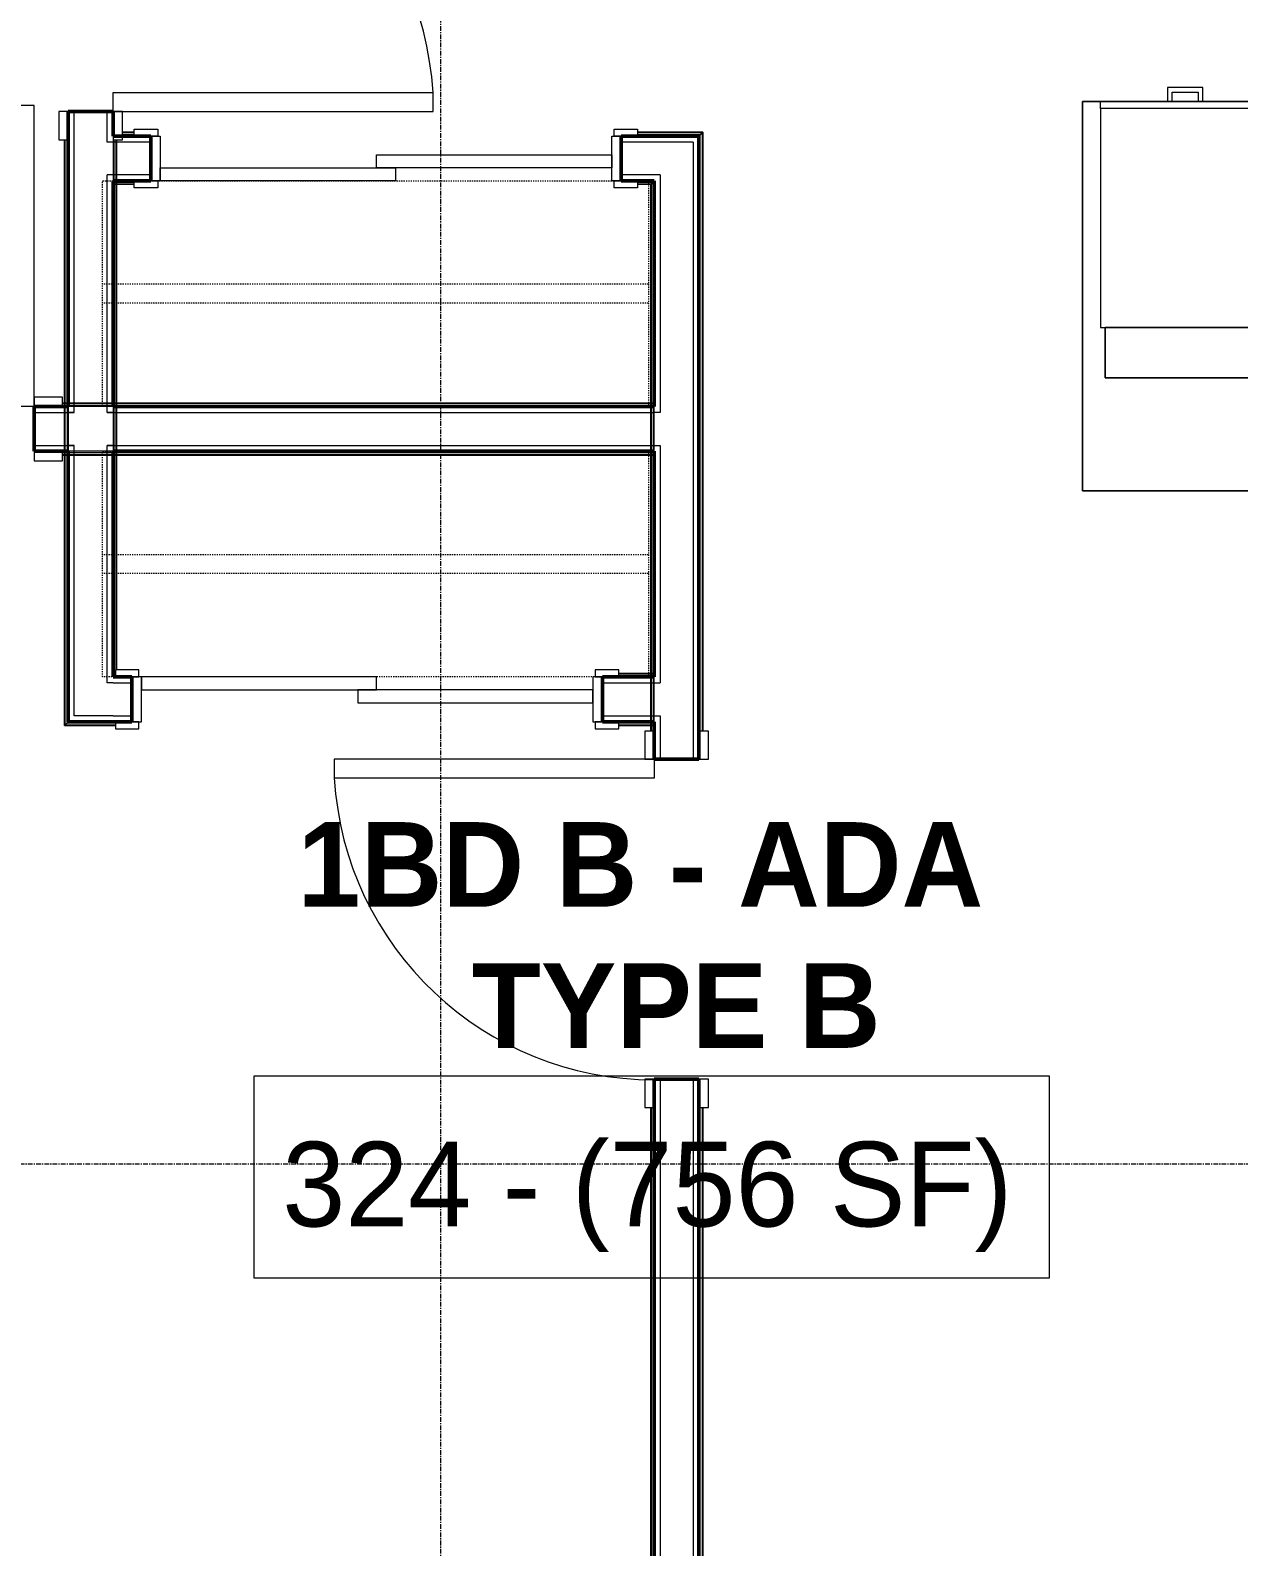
# Model space of a CAD drawing. Header units: inches. Extents: x -4235 to -464, y 9767 to 12347.
# Drawn here: x -2870.9 to -2742.5, y 10126.5 to 10287.7 of the extents above; entities that cross this region are included whole.
import ezdxf

# ---------------------------------------------------------------- set-up
doc = ezdxf.new("R2010")
doc.units = ezdxf.units.IN
doc.header["$MEASUREMENT"] = 0
doc.linetypes.add('Dash', pattern=[0.25, 0.125, -0.125])
doc.linetypes.add('Grid Line 1_2_', pattern=[0.875, 0.5, -0.125, 0.125, -0.125])
for name, color, linetype, lineweight in [('0-1', 170, 'Continuous', 5), ('0-2', 10, 'Continuous', 9), ('A-AREA-IDEN', 2, 'Continuous', 9), ('A-DOOR-1', 7, 'Continuous', 9), ('A-DOOR-2', 130, 'Continuous', 20), ('A-DOOR-FRAM-1', 130, 'Continuous', 20), ('A-WALL-1', 250, 'Continuous', 50), ('A-WALL-2', 50, 'Continuous', 13), ('A-WALL-3', 10, 'Continuous', 9), ('A-WALL-4', 254, 'Continuous', 9), ('A-WALL-5', 7, 'Continuous', 9), ('A-WALL-6', 113, 'Continuous', 9), ('Q-CASE-1', 254, 'Continuous', 9), ('Q-CASE-2', 7, 'Continuous', 9), ('Q-CASE-4', 10, 'Continuous', 9), ('Q-CASE-HDLN-1', 7, 'Dash', 9), ('S-GRID-1', 1, 'Grid Line 1_2_', 9)]:
    doc.layers.add(name, color=color, linetype=linetype, lineweight=lineweight)
doc.styles.add('Century Gothic', font='ufonts.com_century-gothic.ttf', dxfattribs={"height": 9})
doc.styles.add('Century Gothic_B', font='GOTHICB.TTF', dxfattribs={"height": 9})

# ---------------------------------------------------------------- blocks, each defined once
blk = doc.blocks.new('Basic Wall _ INT - W4BØF - _5_8 GYP - 2X4 WOOD_BATT_ - 5_8 GYP_ - ___-2681010-BACKGROUND - 3RD FLOOR')
at = {"layer": 'A-WALL-3'}
for p, q in [((-2804.83, 10271.53), (-2804.97, 10271.39)), ((-2804.76, 10271.6), (-2804.83, 10271.54)), ((-2804.62, 10271.74), (-2804.65, 10271.72)), ((-2804.97, 10271.39), (-2805.04, 10271.33)), ((-2804.97, 10248.15), (-2804.97, 10248.03)), ((-2804.97, 10248.03), (-2804.97, 10247.94)), ((-2804.97, 10247.94), (-2804.97, 10247.88)), ((-2804.97, 10247.74), (-2804.97, 10247.12)), ((-2804.62, 10242.99), (-2804.62, 10247.74)), ((-2804.97, 10247.11), (-2804.97, 10243.64)), ((-2804.97, 10243.61), (-2804.97, 10242.99)), ((-2804.97, 10242.84), (-2804.97, 10242.79)), ((-2804.97, 10242.79), (-2804.97, 10242.7)), ((-2804.97, 10242.7), (-2804.97, 10242.58)), ((-2804.97, 10219.4), (-2804.97, 10219.29)), ((-2804.97, 10219.28), (-2804.97, 10219.2)), ((-2804.97, 10219.19), (-2804.97, 10219.14)), ((-2804.97, 10218.99), (-2804.97, 10218.4)), ((-2804.97, 10218.36), (-2804.97, 10215.09)), ((-2804.62, 10214.24), (-2804.62, 10218.99)), ((-2804.97, 10215.08), (-2804.97, 10214.28)), ((-2804.97, 10214.09), (-2804.97, 10214.04)), ((-2804.97, 10214.04), (-2804.97, 10213.95)), ((-2804.97, 10213.95), (-2804.97, 10213.83)), ((-2804.62, 10173.24), (-2804.62, 10176.24))]:
    blk.add_line(p, q, dxfattribs=at)
at = {"layer": 'A-WALL-4'}
for p, q in [((-2804.62, 10247.74), (-2804.62, 10271.74)), ((-2804.97, 10271.39), (-2804.97, 10248.15)), ((-2805.04, 10248.15), (-2805.04, 10248.03)), ((-2805.04, 10248.03), (-2805.04, 10247.94)), ((-2805.04, 10247.94), (-2805.04, 10247.88)), ((-2805.04, 10247.74), (-2805.04, 10247.12)), ((-2804.75, 10247.74), (-2804.75, 10247.12)), ((-2805.04, 10247.11), (-2805.04, 10243.64)), ((-2804.75, 10247.11), (-2804.75, 10243.62)), ((-2805.04, 10243.61), (-2805.04, 10242.99)), ((-2805.04, 10242.84), (-2805.04, 10242.79)), ((-2805.04, 10242.79), (-2805.04, 10242.7)), ((-2805.04, 10242.7), (-2805.04, 10242.58)), ((-2804.97, 10242.58), (-2804.97, 10219.4)), ((-2804.75, 10243.61), (-2804.75, 10242.99)), ((-2804.62, 10218.99), (-2804.62, 10242.99)), ((-2805.04, 10219.4), (-2805.04, 10219.29)), ((-2805.04, 10219.28), (-2805.04, 10219.2)), ((-2805.04, 10219.19), (-2805.04, 10219.14)), ((-2805.04, 10218.99), (-2805.04, 10214.24)), ((-2804.75, 10218.99), (-2804.75, 10218.38)), ((-2804.75, 10218.36), (-2804.75, 10214.25)), ((-2805.04, 10214.09), (-2805.04, 10214.04)), ((-2805.04, 10214.04), (-2805.04, 10213.95)), ((-2805.04, 10213.95), (-2805.04, 10213.83)), ((-2804.97, 10213.83), (-2804.97, 10213.24)), ((-2804.62, 10213.24), (-2804.62, 10214.24)), ((-2804.97, 10173.24), (-2804.97, 10022.34)), ((-2804.62, 10022.34), (-2804.62, 10173.24))]:
    blk.add_line(p, q, dxfattribs=at)
at = {"layer": 'A-WALL-5'}
for p, q in [((-2804.75, 10271.61), (-2804.75, 10247.74)), ((-2805.04, 10271.33), (-2805.04, 10248.15)), ((-2805.04, 10242.58), (-2805.04, 10219.4)), ((-2804.75, 10242.99), (-2804.75, 10218.99)), ((-2805.04, 10213.83), (-2805.04, 10213.24)), ((-2804.75, 10214.24), (-2804.75, 10213.24)), ((-2805.04, 10173.24), (-2805.04, 10022.34)), ((-2804.75, 10173.24), (-2804.75, 10022.34))]:
    blk.add_line(p, q, dxfattribs=at)
at = {"layer": 'A-WALL-5', "flags": 128}
for points in [[(-2805.04, 10271.33), (-2804.92, 10271.45), (-2804.83, 10271.54), (-2804.77, 10271.59), (-2804.75, 10271.61)], [(-2804.75, 10271.61), (-2804.75, 10271.62), (-2804.74, 10271.63), (-2804.72, 10271.64), (-2804.71, 10271.66), (-2804.69, 10271.68), (-2804.67, 10271.7)]]:
    blk.add_lwpolyline(points, dxfattribs=at)
blk = doc.blocks.new('Basic Wall _ INT - W4BØF - _5_8 GYP - 2X4 WOOD_BATT_ - 5_8 GYP_ - ___-2681011-BACKGROUND - 3RD FLOOR')
at = {"layer": 'A-WALL-3'}
for p, q in [((-2799.85, 10276.51), (-2799.87, 10276.49)), ((-2799.67, 10276.69), (-2799.73, 10276.63)), ((-2799.58, 10276.78), (-2799.67, 10276.7)), ((-2799.52, 10276.84), (-2799.55, 10276.82)), ((-2799.46, 10276.9), (-2799.52, 10276.84)), ((-2799.87, 10210.24), (-2799.87, 10213.24)), ((-2799.87, 10173.24), (-2799.87, 10176.24))]:
    blk.add_line(p, q, dxfattribs=at)
at = {"layer": 'A-WALL-4'}
for p, q in [((-2799.87, 10213.24), (-2799.87, 10276.49)), ((-2799.52, 10276.84), (-2799.52, 10213.24)), ((-2799.87, 9989.06), (-2799.87, 10173.24)), ((-2799.52, 10173.24), (-2799.52, 9989.06))]:
    blk.add_line(p, q, dxfattribs=at)
at = {"layer": 'A-WALL-5'}
for p, q in [((-2799.75, 10213.24), (-2799.75, 10276.61)), ((-2799.46, 10276.9), (-2799.46, 10213.24)), ((-2799.75, 9989.06), (-2799.75, 10173.24)), ((-2799.46, 10173.24), (-2799.46, 9989.06))]:
    blk.add_line(p, q, dxfattribs=at)
at = {"layer": 'A-WALL-5', "flags": 128}
for points in [[(-2799.83, 10276.53), (-2799.81, 10276.55), (-2799.79, 10276.57), (-2799.77, 10276.59), (-2799.76, 10276.6), (-2799.75, 10276.61), (-2799.75, 10276.61)], [(-2799.75, 10276.61), (-2799.73, 10276.63), (-2799.67, 10276.69), (-2799.58, 10276.78), (-2799.46, 10276.9)]]:
    blk.add_lwpolyline(points, dxfattribs=at)
blk = doc.blocks.new('Basic Wall _ INT - W4BØF - _5_8 GYP - 2X4 WOOD_BATT_ - 5_8 GYP_ - ___-2681012-BACKGROUND - 3RD FLOOR')
at = {"layer": 'A-WALL-3'}
for p, q in [((-2862.15, 10271.74), (-2862.15, 10271.72)), ((-2862.15, 10271.61), (-2862.15, 10271.68)), ((-2862.15, 10271.33), (-2862.15, 10271.61)), ((-2862.15, 10271.6), (-2862.15, 10271.54)), ((-2862.15, 10271.53), (-2862.15, 10271.39)), ((-2859.89, 10271.74), (-2858.14, 10271.74)), ((-2808.14, 10271.74), (-2806.39, 10271.74)), ((-2804.97, 10271.39), (-2804.83, 10271.53)), ((-2804.83, 10271.54), (-2804.76, 10271.6)), ((-2804.65, 10271.72), (-2804.62, 10271.74)), ((-2862.15, 10271.39), (-2862.15, 10271.33)), ((-2861.95, 10271.39), (-2862, 10271.39)), ((-2861.85, 10271.39), (-2861.93, 10271.39)), ((-2861.74, 10271.39), (-2861.84, 10271.39)), ((-2805.04, 10271.33), (-2804.97, 10271.39))]:
    blk.add_line(p, q, dxfattribs=at)
at = {"layer": 'A-WALL-4'}
for p, q in [((-2862.15, 10271.7), (-2862.15, 10271.74)), ((-2862.15, 10271.74), (-2859.89, 10271.74)), ((-2862.15, 10271.68), (-2862.15, 10271.7)), ((-2806.39, 10271.74), (-2804.62, 10271.74)), ((-2861.95, 10271.33), (-2862, 10271.33)), ((-2861.85, 10271.33), (-2861.93, 10271.33)), ((-2861.74, 10271.33), (-2861.84, 10271.33)), ((-2859.89, 10271.39), (-2861.74, 10271.39)), ((-2804.97, 10271.39), (-2806.39, 10271.39))]:
    blk.add_line(p, q, dxfattribs=at)
at = {"layer": 'A-WALL-5'}
for p, q in [((-2862.15, 10271.61), (-2859.89, 10271.61)), ((-2806.39, 10271.61), (-2804.75, 10271.61)), ((-2859.89, 10271.33), (-2861.74, 10271.33)), ((-2805.04, 10271.33), (-2806.39, 10271.33))]:
    blk.add_line(p, q, dxfattribs=at)
at = {"layer": 'A-WALL-5', "flags": 128}
for points in [[(-2804.75, 10271.61), (-2804.77, 10271.59), (-2804.83, 10271.54), (-2804.92, 10271.45), (-2805.04, 10271.33)], [(-2804.67, 10271.7), (-2804.69, 10271.68), (-2804.71, 10271.66), (-2804.72, 10271.64), (-2804.74, 10271.63), (-2804.75, 10271.62), (-2804.75, 10271.61)]]:
    blk.add_lwpolyline(points, dxfattribs=at)
blk = doc.blocks.new('Basic Wall _ INT - W4BØF - _5_8 GYP - 2X4 WOOD_BATT_ - 5_8 GYP_ - ___-2681013-BACKGROUND - 3RD FLOOR')
at = {"layer": 'A-WALL-3'}
for p, q in [((-2859.89, 10276.49), (-2858.14, 10276.49)), ((-2799.87, 10276.49), (-2799.85, 10276.51)), ((-2799.73, 10276.63), (-2799.67, 10276.69)), ((-2799.67, 10276.7), (-2799.58, 10276.78)), ((-2799.55, 10276.82), (-2799.52, 10276.84)), ((-2799.52, 10276.84), (-2799.55, 10276.84)), ((-2799.52, 10276.84), (-2799.46, 10276.9))]:
    blk.add_line(p, q, dxfattribs=at)
at = {"layer": 'A-WALL-4'}
for p, q in [((-2859.89, 10276.84), (-2861.15, 10276.84)), ((-2861.15, 10276.49), (-2859.89, 10276.49)), ((-2799.55, 10276.84), (-2806.39, 10276.84)), ((-2806.39, 10276.49), (-2799.87, 10276.49))]:
    blk.add_line(p, q, dxfattribs=at)
at = {"layer": 'A-WALL-5'}
for p, q in [((-2859.89, 10276.9), (-2861.15, 10276.9)), ((-2859.89, 10276.61), (-2861.15, 10276.61)), ((-2799.46, 10276.9), (-2806.39, 10276.9)), ((-2799.75, 10276.61), (-2806.39, 10276.61))]:
    blk.add_line(p, q, dxfattribs=at)
at = {"layer": 'A-WALL-5', "flags": 128}
for points in [[(-2799.75, 10276.61), (-2799.75, 10276.61), (-2799.76, 10276.6), (-2799.77, 10276.59), (-2799.79, 10276.57), (-2799.81, 10276.55), (-2799.83, 10276.53)], [(-2799.46, 10276.9), (-2799.58, 10276.78), (-2799.67, 10276.69), (-2799.73, 10276.63), (-2799.75, 10276.61)]]:
    blk.add_lwpolyline(points, dxfattribs=at)
blk = doc.blocks.new('Basic Wall _ INT - W4BØF - _5_8 GYP - 2X4 WOOD_BATT_ - 5_8 GYP_ - ___-2681014-BACKGROUND - 3RD FLOOR')
at = {"layer": 'A-WALL-3'}
for p, q in [((-2867.25, 10374.04), (-2867.31, 10374.04)), ((-2867.31, 10374.04), (-2867.02, 10374.04)), ((-2867.1, 10374.04), (-2867.25, 10374.04)), ((-2867.25, 10373.45), (-2867.25, 10374.04)), ((-2867.04, 10374.04), (-2867.1, 10374.04)), ((-2867.02, 10374.04), (-2866.94, 10374.04)), ((-2866.94, 10374.04), (-2866.9, 10374.04)), ((-2866.9, 10374.04), (-2866.92, 10374.04)), ((-2866.9, 10374.04), (-2866.9, 10373.45)), ((-2866.9, 10316.11), (-2866.9, 10313.11)), ((-2866.9, 10279.11), (-2866.9, 10276.11)), ((-2867.25, 10248.03), (-2867.25, 10248.15)), ((-2867.25, 10247.94), (-2867.25, 10248.03)), ((-2867.25, 10247.88), (-2867.25, 10247.94)), ((-2867.25, 10242.99), (-2867.25, 10247.74)), ((-2866.9, 10247.74), (-2866.9, 10242.99)), ((-2867.25, 10242.79), (-2867.25, 10242.84)), ((-2867.25, 10242.7), (-2867.25, 10242.78)), ((-2867.25, 10242.58), (-2867.25, 10242.69)), ((-2867.31, 10213.83), (-2867.25, 10213.89)), ((-2867.25, 10213.89), (-2867.1, 10214.03)), ((-2867.1, 10214.04), (-2867.04, 10214.1)), ((-2866.92, 10214.22), (-2866.9, 10214.24))]:
    blk.add_line(p, q, dxfattribs=at)
at = {"layer": 'A-WALL-4'}
for p, q in [((-2867.31, 10373.45), (-2867.31, 10374.04)), ((-2867.02, 10374.04), (-2867.02, 10373.45)), ((-2867.25, 10316.11), (-2867.25, 10343.45)), ((-2866.9, 10343.45), (-2866.9, 10316.11)), ((-2867.25, 10248.15), (-2867.25, 10276.11)), ((-2866.9, 10276.11), (-2866.9, 10247.74)), ((-2867.31, 10248.03), (-2867.31, 10248.15)), ((-2867.31, 10247.94), (-2867.31, 10248.03)), ((-2867.31, 10247.88), (-2867.31, 10247.94)), ((-2867.31, 10242.99), (-2867.31, 10247.74)), ((-2867.02, 10247.74), (-2867.02, 10247.14)), ((-2867.02, 10247.11), (-2867.02, 10243.01)), ((-2867.31, 10242.79), (-2867.31, 10242.84)), ((-2867.31, 10242.7), (-2867.31, 10242.78)), ((-2867.31, 10242.58), (-2867.31, 10242.69)), ((-2867.25, 10213.89), (-2867.25, 10242.58)), ((-2866.9, 10242.99), (-2866.9, 10214.24))]:
    blk.add_line(p, q, dxfattribs=at)
at = {"layer": 'A-WALL-5'}
for p, q in [((-2867.31, 10316.11), (-2867.31, 10343.45)), ((-2867.02, 10343.45), (-2867.02, 10316.11)), ((-2867.31, 10248.15), (-2867.31, 10276.11)), ((-2867.02, 10276.11), (-2867.02, 10247.74)), ((-2867.31, 10213.83), (-2867.31, 10242.58)), ((-2867.02, 10242.99), (-2867.02, 10214.11))]:
    blk.add_line(p, q, dxfattribs=at)
at = {"layer": 'A-WALL-5', "flags": 128}
for points in [[(-2867.02, 10214.11), (-2867.04, 10214.09), (-2867.1, 10214.04), (-2867.19, 10213.95), (-2867.31, 10213.83)], [(-2866.94, 10214.2), (-2866.96, 10214.18), (-2866.98, 10214.16), (-2867, 10214.14), (-2867.01, 10214.13), (-2867.02, 10214.12), (-2867.02, 10214.11)]]:
    blk.add_lwpolyline(points, dxfattribs=at)
blk = doc.blocks.new('Basic Wall _ INT - W4BØF - _5_8 GYP - 2X4 WOOD_BATT_ - 5_8 GYP_ - ___-2681015-BACKGROUND - 3RD FLOOR')
at = {"layer": 'A-WALL-3'}
for p, q in [((-2862.15, 10374.04), (-2862.11, 10374.04)), ((-2862.12, 10374.04), (-2862.15, 10374.04)), ((-2862.15, 10374.04), (-2862.15, 10373.41)), ((-2862.11, 10374.04), (-2862.02, 10374.04)), ((-2862.02, 10374.04), (-2861.74, 10374.04)), ((-2861.95, 10374.04), (-2862.01, 10374.04)), ((-2861.8, 10374.04), (-2861.94, 10374.04)), ((-2861.74, 10374.04), (-2861.8, 10374.04)), ((-2861.8, 10373.41), (-2861.8, 10374.04)), ((-2862.15, 10336.79), (-2862.15, 10332.04)), ((-2861.8, 10337.08), (-2861.8, 10337.19)), ((-2861.8, 10336.99), (-2861.8, 10337.08)), ((-2861.8, 10336.93), (-2861.8, 10336.99)), ((-2861.8, 10336.21), (-2861.8, 10336.79)), ((-2861.8, 10332.08), (-2861.8, 10336.16)), ((-2861.8, 10331.84), (-2861.8, 10331.89)), ((-2861.8, 10331.75), (-2861.8, 10331.83)), ((-2861.8, 10331.63), (-2861.8, 10331.74)), ((-2862.15, 10316.11), (-2862.15, 10313.11)), ((-2862.15, 10277.39), (-2862.15, 10276.49)), ((-2862.15, 10276.49), (-2862.15, 10276.11)), ((-2862.15, 10276.11), (-2862.15, 10271.74)), ((-2861.8, 10271.74), (-2861.8, 10276.11)), ((-2861.8, 10271.54), (-2861.8, 10271.59)), ((-2861.8, 10271.45), (-2861.8, 10271.53)), ((-2861.8, 10271.33), (-2861.8, 10271.43)), ((-2862.15, 10247.74), (-2862.15, 10242.99)), ((-2861.8, 10248.03), (-2861.8, 10248.14)), ((-2861.8, 10247.94), (-2861.8, 10248.02)), ((-2861.8, 10247.88), (-2861.8, 10247.93)), ((-2861.8, 10247.11), (-2861.8, 10247.74)), ((-2861.8, 10243.61), (-2861.8, 10247.09)), ((-2861.8, 10242.99), (-2861.8, 10243.61)), ((-2861.8, 10242.79), (-2861.8, 10242.84)), ((-2861.8, 10242.7), (-2861.8, 10242.77)), ((-2861.8, 10242.58), (-2861.8, 10242.68)), ((-2862.15, 10218.99), (-2862.12, 10219.01)), ((-2862.01, 10219.13), (-2861.95, 10219.19)), ((-2861.94, 10219.2), (-2861.89, 10219.25))]:
    blk.add_line(p, q, dxfattribs=at)
at = {"layer": 'A-WALL-4'}
for p, q in [((-2862.15, 10373.41), (-2862.15, 10336.79)), ((-2862.02, 10373.41), (-2862.02, 10374.04)), ((-2861.8, 10337.19), (-2861.8, 10373.41)), ((-2861.74, 10373.41), (-2861.74, 10374.04)), ((-2862.02, 10336.18), (-2862.02, 10336.79)), ((-2862.02, 10332.05), (-2862.02, 10336.16)), ((-2861.74, 10337.08), (-2861.74, 10337.19)), ((-2861.74, 10336.99), (-2861.74, 10337.08)), ((-2861.74, 10336.93), (-2861.74, 10336.99)), ((-2861.74, 10332.04), (-2861.74, 10336.79)), ((-2862.15, 10332.04), (-2862.15, 10316.11)), ((-2861.8, 10316.11), (-2861.8, 10331.63)), ((-2861.74, 10331.84), (-2861.74, 10331.89)), ((-2861.74, 10331.75), (-2861.74, 10331.83)), ((-2861.74, 10331.63), (-2861.74, 10331.74)), ((-2862.02, 10272.36), (-2862.02, 10276.11)), ((-2861.74, 10271.74), (-2861.74, 10276.11)), ((-2862.15, 10271.74), (-2862.15, 10247.74)), ((-2862.02, 10271.74), (-2862.02, 10272.34)), ((-2861.74, 10271.54), (-2861.74, 10271.59)), ((-2861.74, 10271.45), (-2861.74, 10271.53)), ((-2861.8, 10248.15), (-2861.8, 10271.33)), ((-2861.74, 10271.33), (-2861.74, 10271.43)), ((-2862.02, 10247.11), (-2862.02, 10247.74)), ((-2861.74, 10248.03), (-2861.74, 10248.14)), ((-2861.74, 10247.94), (-2861.74, 10248.02)), ((-2861.74, 10247.88), (-2861.74, 10247.93)), ((-2861.74, 10247.11), (-2861.74, 10247.73)), ((-2862.02, 10243.61), (-2862.02, 10247.11)), ((-2861.74, 10243.61), (-2861.74, 10247.09)), ((-2862.15, 10242.99), (-2862.15, 10218.99)), ((-2862.02, 10242.99), (-2862.02, 10243.61)), ((-2861.8, 10219.74), (-2861.8, 10242.58)), ((-2861.74, 10242.99), (-2861.74, 10243.61)), ((-2861.74, 10242.79), (-2861.74, 10242.84)), ((-2861.74, 10242.7), (-2861.74, 10242.77)), ((-2861.74, 10242.58), (-2861.74, 10242.68))]:
    blk.add_line(p, q, dxfattribs=at)
at = {"layer": 'A-WALL-5'}
for p, q in [((-2862.02, 10336.79), (-2862.02, 10373.41)), ((-2861.74, 10337.2), (-2861.74, 10373.41)), ((-2862.02, 10316.11), (-2862.02, 10332.04)), ((-2861.74, 10316.11), (-2861.74, 10331.63)), ((-2862.02, 10247.74), (-2862.02, 10271.74)), ((-2861.74, 10248.15), (-2861.74, 10271.33)), ((-2862.02, 10219.11), (-2862.02, 10242.99)), ((-2861.74, 10219.74), (-2861.74, 10242.58))]:
    blk.add_line(p, q, dxfattribs=at)
at = {"layer": 'A-WALL-5', "flags": 128}
for points in [[(-2862.02, 10219.11), (-2862.03, 10219.11), (-2862.03, 10219.1), (-2862.05, 10219.09), (-2862.06, 10219.07), (-2862.08, 10219.05), (-2862.11, 10219.03)], [(-2861.89, 10219.25), (-2861.95, 10219.19), (-2862, 10219.13), (-2862.02, 10219.11)]]:
    blk.add_lwpolyline(points, dxfattribs=at)
blk = doc.blocks.new('SWING - SINGLE - FLUSH - 2-10 x 6-8 - PRIVACY-3199407-BACKGROUND - 3RD FLOOR')
at = {"layer": 'A-DOOR-1'}
blk.add_arc((17, 2.37), 34.07, 93.3657, 180, dxfattribs=at)
at = {"layer": 'A-DOOR-2'}
for p, q in [((15, 2.37), (15, 36.38)), ((17, 36.38), (15, 36.38)), ((17, 2.37), (17, 36.38)), ((17, 2.37), (15, 2.37))]:
    blk.add_line(p, q, dxfattribs=at)
at = {"layer": 'A-DOOR-FRAM-1'}
for p, q in [((-17, 3.37), (-20, 3.37)), ((-20, 3.37), (-20, 2.37)), ((-17, 2.37), (-17, 3.37)), ((20, 3.37), (17, 3.37)), ((17, 3.37), (17, 2.37)), ((20, 2.37), (20, 3.37)), ((-20, 2.37), (-17, 2.37)), ((17, 2.37), (20, 2.37)), ((-17, -2.38), (-20, -2.38)), ((-20, -2.38), (-20, -3.38)), ((-17, -3.38), (-17, -2.38)), ((20, -2.38), (17, -2.38)), ((17, -2.38), (17, -3.38)), ((20, -3.38), (20, -2.38)), ((-20, -3.38), (-17, -3.38)), ((17, -3.38), (20, -3.38))]:
    blk.add_line(p, q, dxfattribs=at)
blk = doc.blocks.new('Basic Wall _ INT - W4BØF - _5_8 GYP - 2X4 WOOD_BATT_ - 5_8 GYP_ - ___-2681016-BACKGROUND - 3RD FLOOR')
at = {"layer": 'A-WALL-3'}
for p, q in [((-2867.25, 10213.89), (-2867.31, 10213.83)), ((-2867.1, 10214.03), (-2867.25, 10213.89)), ((-2867.04, 10214.1), (-2867.1, 10214.04)), ((-2866.9, 10214.24), (-2866.92, 10214.22)), ((-2860.14, 10214.24), (-2861.89, 10214.24)), ((-2808.39, 10214.24), (-2810.14, 10214.24)), ((-2805.04, 10213.89), (-2804.92, 10213.89)), ((-2804.92, 10213.89), (-2804.83, 10213.89)), ((-2804.83, 10213.89), (-2804.77, 10213.89)), ((-2804.62, 10214.22), (-2804.62, 10214.24)), ((-2804.62, 10214.18), (-2804.62, 10214.11)), ((-2804.62, 10214.11), (-2804.62, 10213.83)), ((-2804.62, 10214.04), (-2804.62, 10214.1)), ((-2804.62, 10213.89), (-2804.62, 10214.03)), ((-2804.62, 10213.83), (-2804.62, 10213.89))]:
    blk.add_line(p, q, dxfattribs=at)
at = {"layer": 'A-WALL-4'}
for p, q in [((-2867.25, 10213.89), (-2861.89, 10213.89)), ((-2861.89, 10214.24), (-2866.9, 10214.24)), ((-2804.62, 10214.24), (-2808.39, 10214.24)), ((-2808.39, 10213.89), (-2805.04, 10213.89)), ((-2805.04, 10213.83), (-2804.92, 10213.83)), ((-2804.92, 10213.83), (-2804.83, 10213.83)), ((-2804.83, 10213.83), (-2804.77, 10213.83)), ((-2804.62, 10214.24), (-2804.62, 10214.2)), ((-2804.62, 10214.2), (-2804.62, 10214.18))]:
    blk.add_line(p, q, dxfattribs=at)
at = {"layer": 'A-WALL-5'}
for p, q in [((-2867.31, 10213.83), (-2861.89, 10213.83)), ((-2867.02, 10214.11), (-2861.89, 10214.11)), ((-2808.39, 10214.11), (-2804.62, 10214.11)), ((-2808.39, 10213.83), (-2805.04, 10213.83))]:
    blk.add_line(p, q, dxfattribs=at)
at = {"layer": 'A-WALL-5', "flags": 128}
for points in [[(-2867.31, 10213.83), (-2867.19, 10213.95), (-2867.1, 10214.04), (-2867.04, 10214.09), (-2867.02, 10214.11)], [(-2867.02, 10214.11), (-2867.02, 10214.12), (-2867.01, 10214.13), (-2867, 10214.14), (-2866.98, 10214.16), (-2866.96, 10214.18), (-2866.94, 10214.2)]]:
    blk.add_lwpolyline(points, dxfattribs=at)
blk = doc.blocks.new('Basic Wall _ INT - W4BØF - _5_8 GYP - 2X4 WOOD_BATT_ - 5_8 GYP_ - ___-2681017-BACKGROUND - 3RD FLOOR')
at = {"layer": 'A-WALL-3'}
for p, q in [((-2862.12, 10219.01), (-2862.15, 10218.99)), ((-2861.95, 10219.19), (-2862.01, 10219.13)), ((-2861.89, 10219.25), (-2861.94, 10219.2)), ((-2808.39, 10218.99), (-2810.14, 10218.99)), ((-2805.04, 10219.34), (-2804.94, 10219.34)), ((-2804.92, 10219.34), (-2804.84, 10219.34)), ((-2804.83, 10219.34), (-2804.78, 10219.34)), ((-2804.62, 10219.34), (-2804.62, 10219.4)), ((-2804.62, 10219.4), (-2804.62, 10219.11)), ((-2804.62, 10219.2), (-2804.62, 10219.34)), ((-2804.62, 10219.13), (-2804.62, 10219.19)), ((-2804.62, 10219.11), (-2804.62, 10219.05)), ((-2804.62, 10218.99), (-2804.62, 10219.01))]:
    blk.add_line(p, q, dxfattribs=at)
at = {"layer": 'A-WALL-4'}
for p, q in [((-2861.89, 10218.99), (-2862.15, 10218.99)), ((-2808.39, 10219.34), (-2805.04, 10219.34)), ((-2804.62, 10218.99), (-2808.39, 10218.99)), ((-2805.04, 10219.4), (-2804.94, 10219.4)), ((-2804.92, 10219.4), (-2804.84, 10219.4)), ((-2804.83, 10219.4), (-2804.78, 10219.4)), ((-2804.62, 10219.05), (-2804.62, 10219.03)), ((-2804.62, 10219.03), (-2804.62, 10218.99))]:
    blk.add_line(p, q, dxfattribs=at)
at = {"layer": 'A-WALL-5'}
for p, q in [((-2861.89, 10219.11), (-2862.02, 10219.11)), ((-2808.39, 10219.4), (-2805.04, 10219.4)), ((-2804.62, 10219.11), (-2808.39, 10219.11))]:
    blk.add_line(p, q, dxfattribs=at)
at = {"layer": 'A-WALL-5', "flags": 128}
for points in [[(-2862.11, 10219.03), (-2862.08, 10219.05), (-2862.06, 10219.07), (-2862.05, 10219.09), (-2862.03, 10219.1), (-2862.03, 10219.11), (-2862.02, 10219.11)], [(-2862.02, 10219.11), (-2862, 10219.13), (-2861.95, 10219.19), (-2861.89, 10219.25)]]:
    blk.add_lwpolyline(points, dxfattribs=at)
blk = doc.blocks.new('SLIDING - FLUSH - 4-0 x 6-8-3203584-BACKGROUND - 3RD FLOOR')
at = {"layer": 'A-DOOR-1'}
for p, q in [((-24.25, 3), (-26.75, 3)), ((-26.75, 3), (-26.75, 2.25)), ((-26.75, 2.25), (-24.25, 2.25)), ((-24.25, 2.25), (-24.25, 3)), ((24.25, 3), (24.25, 2.25)), ((26.75, 3), (24.25, 3)), ((24.25, 2.25), (26.75, 2.25)), ((26.75, 2.25), (26.75, 3)), ((-24.25, -2.5), (-26.75, -2.5)), ((-26.75, -2.5), (-26.75, -3.25)), ((-24.25, -3.25), (-24.25, -2.5)), ((26.75, -2.5), (24.25, -2.5)), ((24.25, -2.5), (24.25, -3.25)), ((26.75, -3.25), (26.75, -2.5)), ((-26.75, -3.25), (-24.25, -3.25)), ((24.25, -3.25), (26.75, -3.25))]:
    blk.add_line(p, q, dxfattribs=at)
at = {"layer": 'A-DOOR-2'}
for p, q in [((1, 2.25), (-24, 2.25)), ((-24, 2.25), (-24, 0.88)), ((1, 0.88), (1, 2.25)), ((-24, 0.88), (1, 0.88)), ((24, 0.88), (-1, 0.88)), ((-1, 0.88), (-1, -0.5)), ((24, -0.5), (24, 0.88)), ((-1, -0.5), (24, -0.5))]:
    blk.add_line(p, q, dxfattribs=at)
at = {"layer": 'A-DOOR-FRAM-1'}
for p, q in [((-24, 2.25), (-25, 2.25)), ((-25, 2.25), (-25, -2.5)), ((-24, -2.5), (-24, 2.25)), ((25, 2.25), (24, 2.25)), ((24, 2.25), (24, -2.5)), ((25, -2.5), (25, 2.25)), ((-25, -2.5), (-24, -2.5)), ((24, -2.5), (25, -2.5))]:
    blk.add_line(p, q, dxfattribs=at)
blk = doc.blocks.new('OD_CW_Closet - OD_CW_Closet-2857485-BACKGROUND - 3RD FLOOR')
at = {"layer": 'Q-CASE-HDLN-1'}
for p, q in [((0.74, -24), (0.74, 0)), ((0.74, 0), (58.75, 0)), ((58.75, 0), (58.75, -24)), ((0.74, -11), (58.75, -11)), ((0.74, -13), (58.75, -13)), ((58.75, -24), (0.74, -24))]:
    blk.add_line(p, q, dxfattribs=at)
blk = doc.blocks.new('Basic Wall _ INT - W4BØF - _5_8 GYP - 2X4 WOOD_BATT_ - 5_8 GYP_ - ___-2681018-BACKGROUND - 3RD FLOOR')
at = {"layer": 'A-WALL-3'}
for p, q in [((-2932.52, 10242.99), (-2932.52, 10242.97)), ((-2932.52, 10242.95), (-2932.52, 10242.99)), ((-2931.27, 10242.99), (-2932.52, 10242.99)), ((-2932.52, 10242.86), (-2932.52, 10242.95)), ((-2932.52, 10242.58), (-2932.52, 10242.86)), ((-2932.52, 10242.85), (-2932.52, 10242.79)), ((-2932.52, 10242.78), (-2932.52, 10242.64)), ((-2932.52, 10242.64), (-2932.52, 10242.58)), ((-2932.52, 10242.64), (-2931.27, 10242.64)), ((-2902.52, 10242.99), (-2905.52, 10242.99)), ((-2867.31, 10242.64), (-2867.14, 10242.64)), ((-2866.89, 10242.64), (-2862.16, 10242.64)), ((-2861.95, 10242.64), (-2861.89, 10242.64)), ((-2861.85, 10242.64), (-2861.74, 10242.64)), ((-2805.04, 10242.64), (-2804.92, 10242.64)), ((-2804.87, 10242.64), (-2804.83, 10242.64)), ((-2804.62, 10242.97), (-2804.62, 10242.99)), ((-2804.62, 10242.93), (-2804.62, 10242.86)), ((-2804.62, 10242.86), (-2804.62, 10242.58)), ((-2804.62, 10242.79), (-2804.62, 10242.85)), ((-2804.62, 10242.64), (-2804.62, 10242.78)), ((-2804.62, 10242.58), (-2804.62, 10242.64))]:
    blk.add_line(p, q, dxfattribs=at)
at = {"layer": 'A-WALL-4'}
for p, q in [((-2932.52, 10242.86), (-2931.27, 10242.86)), ((-2932.52, 10242.58), (-2931.27, 10242.58)), ((-2905.52, 10242.99), (-2931.27, 10242.99)), ((-2931.27, 10242.64), (-2905.52, 10242.64)), ((-2804.62, 10242.99), (-2867.52, 10242.99)), ((-2867.52, 10242.64), (-2867.31, 10242.64)), ((-2867.31, 10242.58), (-2867.14, 10242.58)), ((-2866.9, 10242.86), (-2862.15, 10242.86)), ((-2866.89, 10242.58), (-2862.16, 10242.58)), ((-2861.95, 10242.58), (-2861.89, 10242.58)), ((-2861.85, 10242.58), (-2861.74, 10242.58)), ((-2861.74, 10242.64), (-2805.04, 10242.64)), ((-2805.04, 10242.58), (-2804.92, 10242.58)), ((-2804.87, 10242.58), (-2804.83, 10242.58)), ((-2804.62, 10242.99), (-2804.62, 10242.95)), ((-2804.62, 10242.95), (-2804.62, 10242.93))]:
    blk.add_line(p, q, dxfattribs=at)
at = {"layer": 'A-WALL-5'}
for p, q in [((-2931.27, 10242.86), (-2905.52, 10242.86)), ((-2931.27, 10242.58), (-2905.52, 10242.58)), ((-2867.52, 10242.86), (-2866.9, 10242.86)), ((-2867.52, 10242.58), (-2867.31, 10242.58)), ((-2862.15, 10242.86), (-2804.62, 10242.86)), ((-2861.74, 10242.58), (-2805.04, 10242.58))]:
    blk.add_line(p, q, dxfattribs=at)
blk = doc.blocks.new('Basic Wall _ INT - W4BØF - _5_8 GYP - 2X4 WOOD_BATT_ - 5_8 GYP_ - ___-2681019-BACKGROUND - 3RD FLOOR')
at = {"layer": 'A-WALL-3'}
for p, q in [((-2932.52, 10247.86), (-2932.52, 10248.15)), ((-2932.52, 10248.15), (-2932.52, 10248.09)), ((-2932.52, 10248.09), (-2932.52, 10247.95)), ((-2932.52, 10248.09), (-2932.27, 10248.09)), ((-2932.52, 10247.94), (-2932.52, 10247.88)), ((-2932.52, 10247.78), (-2932.52, 10247.86)), ((-2932.52, 10247.74), (-2932.52, 10247.78)), ((-2932.52, 10247.76), (-2932.52, 10247.74)), ((-2931.27, 10247.74), (-2932.52, 10247.74)), ((-2902.52, 10247.74), (-2905.52, 10247.74)), ((-2867.31, 10248.09), (-2867.19, 10248.09)), ((-2867.15, 10248.09), (-2867.1, 10248.09)), ((-2866.89, 10248.09), (-2862.77, 10248.09)), ((-2862.75, 10248.09), (-2862.15, 10248.09)), ((-2861.95, 10248.09), (-2861.74, 10248.09)), ((-2805.04, 10248.09), (-2804.92, 10248.09)), ((-2804.88, 10248.09), (-2804.83, 10248.09)), ((-2804.62, 10248.09), (-2804.62, 10248.15)), ((-2804.62, 10248.15), (-2804.62, 10247.86)), ((-2804.62, 10247.95), (-2804.62, 10248.09)), ((-2804.62, 10247.88), (-2804.62, 10247.94)), ((-2804.62, 10247.86), (-2804.62, 10247.8)), ((-2804.62, 10247.74), (-2804.62, 10247.76))]:
    blk.add_line(p, q, dxfattribs=at)
at = {"layer": 'A-WALL-4'}
for p, q in [((-2932.52, 10248.15), (-2932.27, 10248.15)), ((-2931.27, 10247.86), (-2932.52, 10247.86)), ((-2905.52, 10247.74), (-2931.27, 10247.74)), ((-2908.27, 10248.09), (-2905.52, 10248.09)), ((-2867.52, 10248.09), (-2867.31, 10248.09)), ((-2862.77, 10247.74), (-2867.52, 10247.74)), ((-2867.31, 10248.15), (-2867.19, 10248.15)), ((-2867.15, 10248.15), (-2867.1, 10248.15)), ((-2862.77, 10247.86), (-2866.9, 10247.86)), ((-2866.89, 10248.15), (-2862.77, 10248.15)), ((-2804.62, 10247.74), (-2862.76, 10247.74)), ((-2862.75, 10248.15), (-2862.15, 10248.15)), ((-2862.15, 10247.86), (-2862.75, 10247.86)), ((-2861.95, 10248.15), (-2861.74, 10248.15)), ((-2861.74, 10248.09), (-2805.04, 10248.09)), ((-2805.04, 10248.15), (-2804.92, 10248.15)), ((-2804.88, 10248.15), (-2804.83, 10248.15)), ((-2804.62, 10247.8), (-2804.62, 10247.78)), ((-2804.62, 10247.78), (-2804.62, 10247.74))]:
    blk.add_line(p, q, dxfattribs=at)
at = {"layer": 'A-WALL-5'}
for p, q in [((-2905.52, 10247.86), (-2931.27, 10247.86)), ((-2908.27, 10248.15), (-2905.52, 10248.15)), ((-2867.52, 10248.15), (-2867.31, 10248.15)), ((-2866.9, 10247.86), (-2867.52, 10247.86)), ((-2804.62, 10247.86), (-2862.15, 10247.86)), ((-2861.74, 10248.15), (-2805.04, 10248.15))]:
    blk.add_line(p, q, dxfattribs=at)
blk = doc.blocks.new('SLIDING - FLUSH - 4-0 x 6-8-3203583-BACKGROUND - 3RD FLOOR')
at = {"layer": 'A-DOOR-1'}
for p, q in [((-26.75, 3.25), (-24.25, 3.25)), ((-26.75, 2.5), (-26.75, 3.25)), ((-24.25, 3.25), (-24.25, 2.5)), ((24.25, 3.25), (26.75, 3.25)), ((24.25, 2.5), (24.25, 3.25)), ((26.75, 3.25), (26.75, 2.5)), ((-24.25, 2.5), (-26.75, 2.5)), ((26.75, 2.5), (24.25, 2.5)), ((-26.75, -2.25), (-24.25, -2.25)), ((-26.75, -3), (-26.75, -2.25)), ((-24.25, -3), (-26.75, -3)), ((-24.25, -2.25), (-24.25, -3)), ((24.25, -2.25), (26.75, -2.25)), ((24.25, -3), (24.25, -2.25)), ((26.75, -3), (24.25, -3)), ((26.75, -2.25), (26.75, -3))]:
    blk.add_line(p, q, dxfattribs=at)
at = {"layer": 'A-DOOR-2'}
for p, q in [((-1, -0.88), (-1, 0.5)), ((-1, 0.5), (24, 0.5)), ((24, 0.5), (24, -0.88)), ((-24, -2.25), (-24, -0.88)), ((-24, -0.88), (1, -0.88)), ((24, -0.88), (-1, -0.88)), ((1, -0.88), (1, -2.25)), ((1, -2.25), (-24, -2.25))]:
    blk.add_line(p, q, dxfattribs=at)
at = {"layer": 'A-DOOR-FRAM-1'}
for p, q in [((-25, -2.25), (-25, 2.5)), ((-25, 2.5), (-24, 2.5)), ((-24, 2.5), (-24, -2.25)), ((24, 2.5), (25, 2.5)), ((24, -2.25), (24, 2.5)), ((25, 2.5), (25, -2.25)), ((-24, -2.25), (-25, -2.25)), ((25, -2.25), (24, -2.25))]:
    blk.add_line(p, q, dxfattribs=at)
blk = doc.blocks.new('SWING - SINGLE - FLUSH - 2-8 x 6-8 - PASSAGE-3199406-BACKGROUND - 3RD FLOOR')
at = {"layer": 'A-DOOR-1'}
blk.add_arc((16, 2.37), 32.07, 93.5759, 180, dxfattribs=at)
at = {"layer": 'A-DOOR-2'}
for p, q in [((14, 2.37), (14, 34.38)), ((16, 34.38), (14, 34.38)), ((16, 2.37), (16, 34.38)), ((16, 2.37), (14, 2.37))]:
    blk.add_line(p, q, dxfattribs=at)
at = {"layer": 'A-DOOR-FRAM-1'}
for p, q in [((-16, 3.37), (-19, 3.37)), ((-19, 3.37), (-19, 2.37)), ((-16, 2.37), (-16, 3.37)), ((19, 3.37), (16, 3.37)), ((16, 3.37), (16, 2.37)), ((19, 2.37), (19, 3.37)), ((-19, 2.37), (-16, 2.37)), ((16, 2.37), (19, 2.37)), ((-16, -2.38), (-19, -2.38)), ((-19, -2.38), (-19, -3.38)), ((-16, -3.38), (-16, -2.38)), ((19, -2.38), (16, -2.38)), ((16, -2.38), (16, -3.38)), ((19, -3.38), (19, -2.38)), ((-19, -3.38), (-16, -3.38)), ((16, -3.38), (19, -3.38))]:
    blk.add_line(p, q, dxfattribs=at)
blk = doc.blocks.new('Base Cabinet 3 Drawer 230 - Base Cabinet 3 Drawer 230 18_-2579417-BACKGROUND - 3RD FLOOR')
at = {"layer": 'Q-CASE-1'}
for p, q in [((-8.26, 24), (9.74, 24)), ((-8.26, 23.25), (-8.26, 24)), ((9.74, 23.25), (-8.26, 23.25)), ((-8.26, 23.25), (-8.26, 0)), ((-0.64, 24), (-1.14, 24)), ((2.11, 24), (2.61, 24)), ((9.74, 24), (9.74, 23.25)), ((9.74, 0), (9.74, 23.25)), ((-8.26, 0), (9.74, 0))]:
    blk.add_line(p, q, dxfattribs=at)
at = {"layer": 'Q-CASE-2'}
for p, q in [((2.61, 25.5), (-1.14, 25.5)), ((-1.14, 25.5), (-1.14, 24)), ((-0.64, 24), (-0.64, 25)), ((-0.64, 25), (2.11, 25)), ((2.11, 25), (2.11, 24)), ((2.61, 24), (2.61, 25.5))]:
    blk.add_line(p, q, dxfattribs=at)
at = {"layer": 'Q-CASE-4'}
for p, q in [((-0.64, 24), (-1.14, 24)), ((-0.64, 24), (-1.14, 24)), ((2.11, 24), (2.61, 24)), ((2.11, 24), (2.61, 24))]:
    blk.add_line(p, q, dxfattribs=at)
blk = doc.blocks.new('CTR - 1st Phase - Unit Layouts_rvt-2-BACKGROUND - 3RD FLOOR')
at = {"layer": 'A-WALL-1'}
for p, q in [((-2866.9, 10279.11), (-2866.9, 10247.74)), ((-2862.15, 10279.11), (-2866.9, 10279.11)), ((-2862.15, 10276.49), (-2862.15, 10279.11)), ((-2858.14, 10276.49), (-2862.15, 10276.49)), ((-2858.14, 10271.74), (-2858.14, 10276.49)), ((-2799.87, 10276.49), (-2808.14, 10276.49)), ((-2808.14, 10276.49), (-2808.14, 10271.74)), ((-2799.87, 10275.86), (-2799.87, 10276.49)), ((-2799.87, 10271.74), (-2799.87, 10275.86)), ((-2862.15, 10271.74), (-2858.14, 10271.74)), ((-2862.15, 10247.74), (-2862.15, 10271.74)), ((-2808.14, 10271.74), (-2804.62, 10271.74)), ((-2804.62, 10271.74), (-2804.62, 10247.74)), ((-2799.87, 10210.24), (-2799.87, 10271.74)), ((-2866.9, 10247.74), (-2870.52, 10247.74)), ((-2870.52, 10247.74), (-2870.52, 10242.99)), ((-2804.62, 10247.74), (-2862.15, 10247.74)), ((-2870.52, 10242.99), (-2866.9, 10242.99)), ((-2866.9, 10242.99), (-2866.9, 10214.24)), ((-2862.15, 10218.99), (-2862.15, 10242.99)), ((-2862.15, 10242.99), (-2804.62, 10242.99)), ((-2804.62, 10242.99), (-2804.62, 10218.99)), ((-2860.14, 10218.99), (-2862.15, 10218.99)), ((-2860.14, 10214.24), (-2860.14, 10218.99)), ((-2804.62, 10218.99), (-2810.14, 10218.99)), ((-2810.14, 10218.99), (-2810.14, 10214.24)), ((-2866.9, 10214.24), (-2866.27, 10214.24)), ((-2866.27, 10214.24), (-2862.15, 10214.24)), ((-2862.15, 10214.24), (-2860.14, 10214.24)), ((-2810.14, 10214.24), (-2804.62, 10214.24)), ((-2804.62, 10214.24), (-2804.62, 10210.24)), ((-2804.62, 10210.24), (-2799.87, 10210.24)), ((-2799.87, 10176.24), (-2804.62, 10176.24)), ((-2804.62, 10176.24), (-2804.62, 9988.44)), ((-2799.87, 9988.44), (-2799.87, 10176.24))]:
    blk.add_line(p, q, dxfattribs=at)
at = {"layer": 'A-WALL-2'}
for p, q in [((-2866.27, 10247.11), (-2866.27, 10279.11)), ((-2862.77, 10275.86), (-2862.77, 10279.11)), ((-2862.15, 10275.86), (-2862.77, 10275.86)), ((-2858.14, 10275.86), (-2862.15, 10275.86)), ((-2800.5, 10275.86), (-2808.14, 10275.86)), ((-2800.5, 10275.86), (-2800.5, 10272.36)), ((-2862.15, 10272.36), (-2862.77, 10272.36)), ((-2862.77, 10247.11), (-2862.77, 10272.36)), ((-2858.14, 10272.36), (-2862.15, 10272.36)), ((-2804, 10272.36), (-2808.14, 10272.36)), ((-2804, 10272.36), (-2804, 10271.74)), ((-2804, 10271.74), (-2804, 10247.11)), ((-2800.5, 10272.36), (-2800.5, 10271.74)), ((-2800.5, 10271.74), (-2800.5, 10210.24)), ((-2870.52, 10247.11), (-2866.9, 10247.11)), ((-2866.9, 10247.11), (-2866.27, 10247.11)), ((-2866.27, 10247.11), (-2866.9, 10247.11)), ((-2862.77, 10247.11), (-2862.15, 10247.11)), ((-2862.15, 10247.11), (-2862.77, 10247.11)), ((-2862.15, 10247.11), (-2804.62, 10247.11)), ((-2804, 10247.11), (-2804.62, 10247.11)), ((-2870.52, 10243.61), (-2866.9, 10243.61)), ((-2866.27, 10243.61), (-2866.9, 10243.61)), ((-2866.9, 10243.61), (-2866.27, 10243.61)), ((-2866.27, 10214.86), (-2866.27, 10243.61)), ((-2862.15, 10243.61), (-2862.77, 10243.61)), ((-2862.77, 10218.36), (-2862.77, 10243.61)), ((-2862.77, 10243.61), (-2862.15, 10243.61)), ((-2862.15, 10243.61), (-2804.62, 10243.61)), ((-2804.62, 10243.61), (-2804, 10243.61)), ((-2804, 10243.61), (-2804, 10218.36)), ((-2862.15, 10218.36), (-2862.77, 10218.36)), ((-2862.15, 10218.36), (-2860.14, 10218.36)), ((-2810.14, 10218.36), (-2804.62, 10218.36)), ((-2804.62, 10218.36), (-2804, 10218.36)), ((-2862.77, 10214.86), (-2866.27, 10214.86)), ((-2862.15, 10214.86), (-2862.77, 10214.86)), ((-2862.15, 10214.86), (-2860.14, 10214.86)), ((-2810.14, 10214.86), (-2804.62, 10214.86)), ((-2804.62, 10214.86), (-2804, 10214.86)), ((-2804, 10214.86), (-2804, 10210.24)), ((-2804, 10176.24), (-2804, 9989.06)), ((-2800.5, 10176.24), (-2800.5, 9989.06))]:
    blk.add_line(p, q, dxfattribs=at)
at = {"layer": 'A-WALL-3'}
for p, q in [((-2866.9, 10279.11), (-2866.9, 10276.11)), ((-2859.89, 10276.49), (-2861.15, 10276.49)), ((-2858.14, 10276.49), (-2859.89, 10276.49)), ((-2858.14, 10276.49), (-2858.14, 10271.74)), ((-2808.14, 10271.74), (-2808.14, 10276.49)), ((-2799.87, 10276.49), (-2806.39, 10276.49)), ((-2799.87, 10276.49), (-2799.87, 10271.74)), ((-2866.9, 10276.11), (-2866.9, 10248.15)), ((-2862.15, 10271.33), (-2862.15, 10271.59)), ((-2862, 10271.74), (-2861.95, 10271.74)), ((-2861.94, 10271.74), (-2861.85, 10271.74)), ((-2861.84, 10271.74), (-2861.74, 10271.74)), ((-2861.74, 10271.74), (-2859.89, 10271.74)), ((-2859.89, 10271.74), (-2858.14, 10271.74)), ((-2808.14, 10271.74), (-2806.39, 10271.74)), ((-2806.39, 10271.74), (-2804.62, 10271.74)), ((-2804.62, 10271.74), (-2804.62, 10248.15)), ((-2799.87, 10213.24), (-2799.87, 10271.74)), ((-2862.15, 10248.15), (-2862.15, 10271.33)), ((-2738.45, 10256.16), (-2756.7, 10256.16)), ((-2756.7, 10250.78), (-2756.7, 10256.16)), ((-2756.7, 10250.78), (-2644.07, 10250.78)), ((-2867.31, 10247.74), (-2867.52, 10247.74)), ((-2867.1, 10247.74), (-2867.31, 10247.74)), ((-2866.9, 10248.15), (-2866.9, 10248.03)), ((-2866.9, 10248.03), (-2866.9, 10247.94)), ((-2866.9, 10247.94), (-2866.9, 10247.88)), ((-2862.15, 10248.03), (-2862.15, 10248.14)), ((-2862.15, 10247.94), (-2862.15, 10248.02)), ((-2862.15, 10247.88), (-2862.15, 10247.93)), ((-2861.9, 10247.74), (-2861.95, 10247.74)), ((-2861.74, 10247.74), (-2861.85, 10247.74)), ((-2805.04, 10247.74), (-2861.74, 10247.74)), ((-2804.92, 10247.74), (-2805.04, 10247.74)), ((-2804.83, 10247.74), (-2804.88, 10247.74)), ((-2804.62, 10248.15), (-2804.62, 10247.88)), ((-2867.52, 10242.99), (-2867.31, 10242.99)), ((-2867.31, 10242.99), (-2867.14, 10242.99)), ((-2866.9, 10242.84), (-2866.9, 10242.79)), ((-2866.9, 10242.78), (-2866.9, 10242.7)), ((-2866.9, 10242.69), (-2866.9, 10242.58)), ((-2866.9, 10242.58), (-2866.9, 10214.24)), ((-2862.15, 10242.79), (-2862.15, 10242.84)), ((-2862.15, 10242.7), (-2862.15, 10242.78)), ((-2862.15, 10242.58), (-2862.15, 10242.68)), ((-2862.15, 10218.99), (-2862.15, 10242.58)), ((-2861.95, 10242.99), (-2861.89, 10242.99)), ((-2861.85, 10242.99), (-2861.74, 10242.99)), ((-2861.74, 10242.99), (-2805.04, 10242.99)), ((-2805.04, 10242.99), (-2804.92, 10242.99)), ((-2804.88, 10242.99), (-2804.83, 10242.99)), ((-2804.62, 10242.84), (-2804.62, 10242.58)), ((-2804.62, 10242.58), (-2804.62, 10219.4)), ((-2861.89, 10218.99), (-2862.15, 10218.99)), ((-2860.14, 10218.99), (-2860.14, 10214.24)), ((-2808.39, 10218.99), (-2810.14, 10218.99)), ((-2810.14, 10214.24), (-2810.14, 10218.99)), ((-2805.04, 10218.99), (-2808.39, 10218.99)), ((-2804.93, 10218.99), (-2805.04, 10218.99)), ((-2804.84, 10218.99), (-2804.92, 10218.99)), ((-2804.78, 10218.99), (-2804.83, 10218.99)), ((-2804.62, 10219.4), (-2804.62, 10219.13)), ((-2862.15, 10214.24), (-2866.9, 10214.24)), ((-2862.15, 10214.24), (-2861.89, 10214.24)), ((-2861.89, 10214.24), (-2860.14, 10214.24)), ((-2810.14, 10214.24), (-2808.39, 10214.24)), ((-2808.39, 10214.24), (-2805.04, 10214.24)), ((-2805.04, 10214.24), (-2804.93, 10214.24)), ((-2804.92, 10214.24), (-2804.83, 10214.24)), ((-2804.83, 10214.24), (-2804.77, 10214.24)), ((-2804.62, 10214.09), (-2804.62, 10213.83)), ((-2804.62, 10213.83), (-2804.62, 10213.24)), ((-2799.87, 10210.24), (-2799.87, 10213.24)), ((-2804.62, 10176.24), (-2804.62, 10173.24)), ((-2799.87, 10173.24), (-2799.87, 10176.24)), ((-2804.62, 10173.24), (-2804.62, 10022.34)), ((-2799.87, 9989.06), (-2799.87, 10173.24))]:
    blk.add_line(p, q, dxfattribs=at)
at = {"layer": 'A-WALL-4'}
for p, q in [((-2866.9, 10279.11), (-2862.15, 10279.11)), ((-2756.7, 10256.16), (-2645.07, 10256.16)), ((-2756.7, 10256.16), (-2756.7, 10250.78)), ((-2644.07, 10250.78), (-2756.7, 10250.78)), ((-2870.52, 10242.99), (-2870.52, 10247.74)), ((-2799.87, 10210.24), (-2804.62, 10210.24)), ((-2804.62, 10176.24), (-2799.87, 10176.24))]:
    blk.add_line(p, q, dxfattribs=at)
at = {"layer": 'A-WALL-6'}
for p, q in [((-2713.7, 10280.16), (-2759.12, 10280.16)), ((-2759.12, 10280.16), (-2759.12, 10238.78)), ((-2759.12, 10238.78), (-2759.12, 10280.16)), ((-2759.12, 10280.16), (-2713.7, 10280.16)), ((-2759.12, 10238.78), (-2644.7, 10238.78)), ((-2644.7, 10238.78), (-2759.12, 10238.78))]:
    blk.add_line(p, q, dxfattribs=at)
at = {"layer": '0-2'}
for name, p in [('Basic Wall _ INT - W4BØF - _5_8 GYP - 2X4 WOOD_BATT_ - 5_8 GYP_ - ___-2681014-BACKGROUND - 3RD FLOOR', (0, 0)), ('Basic Wall _ INT - W4BØF - _5_8 GYP - 2X4 WOOD_BATT_ - 5_8 GYP_ - ___-2681015-BACKGROUND - 3RD FLOOR', (0, 0)), ('Base Cabinet 3 Drawer 230 - Base Cabinet 3 Drawer 230 18_-2579417-BACKGROUND - 3RD FLOOR', (-2748.94, 10256.16)), ('SWING - SINGLE - FLUSH - 2-8 x 6-8 - PASSAGE-3199406-BACKGROUND - 3RD FLOOR', (-2886.52, 10245.36)), ('Basic Wall _ INT - W4BØF - _5_8 GYP - 2X4 WOOD_BATT_ - 5_8 GYP_ - ___-2681013-BACKGROUND - 3RD FLOOR', (0, 0)), ('SLIDING - FLUSH - 4-0 x 6-8-3203583-BACKGROUND - 3RD FLOOR', (-2833.14, 10273.99)), ('Basic Wall _ INT - W4BØF - _5_8 GYP - 2X4 WOOD_BATT_ - 5_8 GYP_ - ___-2681011-BACKGROUND - 3RD FLOOR', (0, 0)), ('Basic Wall _ INT - W4BØF - _5_8 GYP - 2X4 WOOD_BATT_ - 5_8 GYP_ - ___-2681012-BACKGROUND - 3RD FLOOR', (0, 0)), ('Basic Wall _ INT - W4BØF - _5_8 GYP - 2X4 WOOD_BATT_ - 5_8 GYP_ - ___-2681010-BACKGROUND - 3RD FLOOR', (0, 0)), ('Basic Wall _ INT - W4BØF - _5_8 GYP - 2X4 WOOD_BATT_ - 5_8 GYP_ - ___-2681019-BACKGROUND - 3RD FLOOR', (0, 0)), ('Basic Wall _ INT - W4BØF - _5_8 GYP - 2X4 WOOD_BATT_ - 5_8 GYP_ - ___-2681018-BACKGROUND - 3RD FLOOR', (0, 0)), ('Basic Wall _ INT - W4BØF - _5_8 GYP - 2X4 WOOD_BATT_ - 5_8 GYP_ - ___-2681017-BACKGROUND - 3RD FLOOR', (0, 0)), ('SLIDING - FLUSH - 4-0 x 6-8-3203584-BACKGROUND - 3RD FLOOR', (-2835.14, 10216.74)), ('Basic Wall _ INT - W4BØF - _5_8 GYP - 2X4 WOOD_BATT_ - 5_8 GYP_ - ___-2681016-BACKGROUND - 3RD FLOOR', (0, 0))]:
    blk.add_blockref(name, p, dxfattribs=at)
for name, p, rotation in [('SWING - SINGLE - FLUSH - 2-10 x 6-8 - PRIVACY-3199407-BACKGROUND - 3RD FLOOR', (-2864.52, 10296.11), 269.9999999999873), ('OD_CW_Closet - OD_CW_Closet-2857485-BACKGROUND - 3RD FLOOR', (-2804.51, 10247.74), 180), ('OD_CW_Closet - OD_CW_Closet-2857485-BACKGROUND - 3RD FLOOR', (-2804.51, 10218.99), 180), ('SWING - SINGLE - FLUSH - 2-10 x 6-8 - PRIVACY-3199407-BACKGROUND - 3RD FLOOR', (-2802.25, 10193.24), 90.0000000000466)]:
    blk.add_blockref(name, p, dxfattribs=dict(at, rotation=rotation))

msp = doc.modelspace()

# ---------------------------------------------------------------- linework, layer by layer
at = {"layer": 'A-AREA-IDEN', "flags": 128}
msp.add_lwpolyline([(-2847.16, 10176.58), (-2762.66, 10176.58), (-2762.66, 10155.09), (-2847.16, 10155.09)], close=True, dxfattribs=at)
at = {"layer": 'S-GRID-1'}
for p, q in [((-2827.32, 9836.18), (-2827.32, 12297.93)), ((-464.45, 10167.19), (-4185.7, 10167.19))]:
    msp.add_line(p, q, dxfattribs=at)

# ---------------------------------------------------------------- block references
at = {"layer": '0-1'}
msp.add_blockref('CTR - 1st Phase - Unit Layouts_rvt-2-BACKGROUND - 3RD FLOOR', (0, 0), dxfattribs=at)

# ---------------------------------------------------------------- texts
at = {"layer": 'A-AREA-IDEN', "char_height": 9, "attachment_point": 1}
for s, insert, width, style in [('1BD B - ADA', (-2842.53, 10203.56), 90.9, 'Century Gothic_B'), ('TYPE B', (-2824.03, 10188.56), 46.359, 'Century Gothic_B'), ('324 - (756 SF)', (-2844.16, 10169.58), 94.839, 'Century Gothic')]:
    msp.add_mtext(s, dxfattribs=dict(at, insert=insert, width=width, style=style))

doc.saveas('drawing.dxf')
